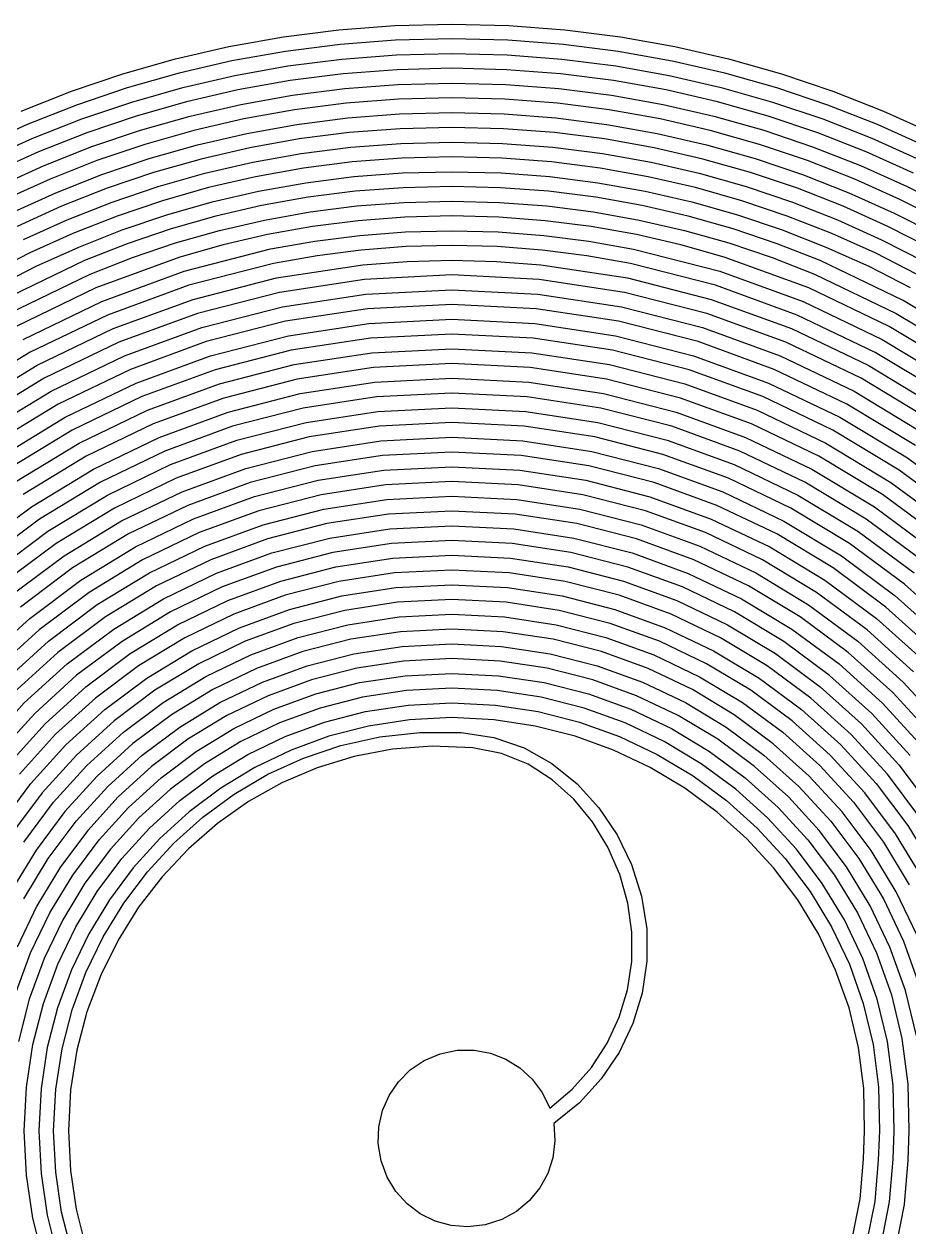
# Model space of a CAD drawing. Extents: x -264 to 377, y -298 to 357.
# Drawn here: x 75.6 to 134.8, y 134.4 to 214.7 of the extents above; entities that cross this region are included whole.
import ezdxf

# ---------------------------------------------------------------- set-up
doc = ezdxf.new("R2010")
doc.units = 0

msp = doc.modelspace()

# ---------------------------------------------------------------- linework, layer by layer
for p, q in [((96.666271, 214.349919), (100.419602, 214.635326)), ((100.419602, 214.635326), (104.222861, 214.731493)), ((104.222861, 214.731493), (108.027685, 214.635315)), ((108.027685, 214.635315), (111.78551, 214.349878)), ((89.327966, 213.229963), (92.967511, 213.879917)), ((92.967511, 213.879917), (96.666271, 214.349919)), ((104.222861, 213.746065), (100.470312, 213.651179)), ((107.976954, 213.651169), (104.222861, 213.746065)), ((111.78551, 214.349878), (115.491391, 213.879828)), ((115.491391, 213.879828), (119.140379, 213.22981)), ((85.75228, 212.4047), (89.327966, 213.229963)), ((93.117582, 212.905842), (89.526564, 212.264554)), ((96.767025, 213.369578), (93.117582, 212.905842)), ((100.470312, 213.651179), (96.767025, 213.369578)), ((111.684675, 213.369537), (107.976954, 213.651169)), ((115.341143, 212.905754), (111.684675, 213.369537)), ((118.941478, 212.264403), (115.341143, 212.905754)), ((119.140379, 213.22981), (122.727528, 212.40447)), ((82.245097, 211.408774), (85.75228, 212.4047)), ((89.526564, 212.264554), (85.998554, 211.450295)), ((93.267653, 211.931765), (96.86778, 212.389234)), ((96.86778, 212.389234), (100.521022, 212.66703)), ((100.521022, 212.66703), (104.222861, 212.760633)), ((104.222861, 212.760633), (107.926265, 212.667019)), ((107.926265, 212.667019), (111.584003, 212.389192)), ((111.584003, 212.389192), (115.191252, 211.931674)), ((122.480799, 211.450068), (118.941478, 212.264403)), ((122.727528, 212.40447), (126.247892, 211.408454)), ((78.81106, 210.246826), (82.245097, 211.408774)), ((85.998554, 211.450295), (82.538133, 210.467648)), ((86.244829, 210.495888), (89.725163, 211.299143)), ((89.725163, 211.299143), (93.267653, 211.931765)), ((96.968534, 211.40889), (93.417725, 210.957688)), ((100.571732, 211.682881), (96.968534, 211.40889)), ((104.222861, 211.775202), (100.571732, 211.682881)), ((107.875533, 211.68287), (104.222861, 211.775202)), ((111.483166, 211.408849), (107.875533, 211.68287)), ((115.041001, 210.957598), (111.483166, 211.408849)), ((115.191252, 211.931674), (118.743189, 211.298986)), ((118.743189, 211.298986), (122.234991, 210.495651)), ((125.954225, 210.467332), (122.480799, 211.450068)), ((126.247892, 211.408454), (129.696524, 210.246408)), ((82.538133, 210.467648), (79.149883, 209.321193)), ((82.83117, 209.526519), (86.244829, 210.495888)), ((93.417725, 210.957688), (89.923762, 210.333732)), ((97.069289, 210.428549), (100.622442, 210.698734)), ((100.622442, 210.698734), (104.222861, 210.789773)), ((104.222861, 210.789773), (107.824845, 210.698723)), ((107.824845, 210.698723), (111.382497, 210.428506)), ((118.544281, 210.333577), (115.041001, 210.957598)), ((122.234991, 210.495651), (125.661835, 209.526191)), ((129.356874, 209.32078), (125.954225, 210.467332)), ((75.454813, 208.923502), (78.81106, 210.246826)), ((89.923762, 210.333732), (86.491104, 209.54148)), ((90.12236, 209.368324), (93.567796, 209.983614)), ((93.567796, 209.983614), (97.069289, 210.428549)), ((100.673302, 209.710322), (97.170331, 209.443965)), ((104.222861, 209.800071), (100.673302, 209.710322)), ((107.773966, 209.710311), (104.222861, 209.800071)), ((111.281381, 209.443922), (107.773966, 209.710311)), ((111.382497, 210.428506), (114.891115, 209.983519)), ((114.891115, 209.983519), (118.346001, 209.368162)), ((121.98825, 209.541247), (118.544281, 210.333577)), ((129.696524, 210.246408), (133.068476, 208.922978)), ((79.149883, 209.321193), (75.838386, 208.015513)), ((79.488707, 208.395557), (82.83117, 209.526519)), ((86.491104, 209.54148), (83.124208, 208.585391)), ((86.737378, 208.587076), (90.12236, 209.368324)), ((93.718281, 209.005332), (90.321486, 208.398758)), ((97.170331, 209.443965), (93.718281, 209.005332)), ((114.740472, 209.005239), (111.281381, 209.443922)), ((118.146604, 208.398598), (114.740472, 209.005239)), ((118.346001, 209.368162), (121.742456, 208.586832)), ((125.368151, 208.585067), (121.98825, 209.541247)), ((125.661835, 209.526191), (129.018897, 208.395127)), ((132.683868, 208.014996), (129.356874, 209.32078)), ((133.068476, 208.922978), (136.358803, 207.442808)), ((76.22196, 207.107521), (79.488707, 208.395557)), ((83.124208, 208.585391), (79.827532, 207.469921)), ((83.417244, 207.644265), (86.737378, 208.587076)), ((90.321486, 208.398758), (86.984281, 207.628575)), ((93.868349, 208.031286), (97.271083, 208.463652)), ((97.271083, 208.463652), (100.724011, 208.726205)), ((100.724011, 208.726205), (104.222861, 208.814671)), ((104.222861, 208.814671), (107.72328, 208.726193)), ((107.72328, 208.726193), (111.180717, 208.463608)), ((111.180717, 208.463608), (114.590595, 208.031189)), ((121.495143, 207.628334), (118.146604, 208.398598)), ((121.742456, 208.586832), (125.07578, 207.643927)), ((128.679226, 207.469498), (125.368151, 208.585067)), ((129.018897, 208.395127), (132.301356, 207.106983)), ((75.838386, 208.015513), (72.608223, 206.555189)), ((79.827532, 207.469921), (76.605535, 206.19953)), ((80.166355, 206.544288), (83.417244, 207.644265)), ((86.984281, 207.628575), (83.711001, 206.699117)), ((87.230551, 206.674198), (90.520081, 207.433377)), ((90.520081, 207.433377), (93.868349, 208.031286)), ((97.371836, 207.483343), (94.018417, 207.057243)), ((100.77472, 207.74209), (97.371836, 207.483343)), ((104.222861, 207.829274), (100.77472, 207.74209)), ((107.672548, 207.742078), (104.222861, 207.829274)), ((111.079876, 207.483299), (107.672548, 207.742078)), ((114.440335, 207.057147), (111.079876, 207.483299)), ((114.590595, 208.031189), (117.948337, 207.433211)), ((117.948337, 207.433211), (121.249367, 206.673947)), ((124.781455, 206.698784), (121.495143, 207.628334)), ((125.07578, 207.643927), (128.341274, 206.543846)), ((131.91672, 206.198999), (128.679226, 207.469498)), ((135.930323, 206.554562), (132.683868, 208.014996)), ((73.035448, 205.666932), (76.22196, 207.107521)), ((76.989108, 205.291541), (80.166355, 206.544288)), ((83.711001, 206.699117), (80.505979, 205.614719)), ((84.004032, 205.758019), (87.230551, 206.674198)), ((90.718676, 206.468), (87.476821, 205.719823)), ((94.018417, 207.057243), (90.718676, 206.468)), ((94.168484, 206.083197), (97.472587, 206.503031)), ((97.472587, 206.503031), (100.825429, 206.757972)), ((100.825429, 206.757972), (104.222861, 206.843875)), ((104.222861, 206.843875), (107.621863, 206.75796)), ((107.621863, 206.75796), (110.979214, 206.502985)), ((110.979214, 206.502985), (114.290463, 206.083097)), ((117.749414, 206.467836), (114.440335, 207.057147)), ((121.002602, 205.719576), (117.749414, 206.467836)), ((121.249367, 206.673947), (124.489109, 205.757671)), ((128.000907, 205.614282), (124.781455, 206.698784)), ((128.341274, 206.543846), (131.534238, 205.290987)), ((132.301356, 207.106983), (135.504387, 205.666278)), ((76.605535, 206.19953), (73.462674, 204.778674)), ((80.844797, 204.689112), (84.004032, 205.758019)), ((87.476821, 205.719823), (84.297064, 204.816923)), ((90.917267, 205.50262), (94.168484, 206.083197)), ((100.876139, 205.773855), (97.573341, 205.522718)), ((104.222861, 205.858475), (100.876139, 205.773855)), ((107.57113, 205.773843), (104.222861, 205.858475)), ((110.878371, 205.522673), (107.57113, 205.773843)), ((114.290463, 206.083097), (117.551157, 205.502448)), ((124.195391, 204.81658), (121.002602, 205.719576)), ((124.489109, 205.757671), (127.662985, 204.688657)), ((135.075874, 204.77803), (131.91672, 206.198999)), ((73.889898, 203.89042), (76.989108, 205.291541)), ((80.505979, 205.614719), (77.373551, 204.379712)), ((87.723085, 204.765446), (90.917267, 205.50262)), ((94.318554, 205.109151), (91.115865, 204.53724)), ((97.573341, 205.522718), (94.318554, 205.109151)), ((100.926847, 204.78974), (104.222861, 204.873078)), ((104.222861, 204.873078), (107.520445, 204.789728)), ((114.140198, 205.109053), (110.878371, 205.522673)), ((117.352223, 204.537071), (114.140198, 205.109053)), ((117.551157, 205.502448), (120.756842, 204.765187)), ((131.148864, 204.379165), (128.000907, 205.614282)), ((131.534238, 205.290987), (134.649974, 203.889747)), ((77.373551, 204.379712), (74.31805, 202.998431)), ((77.757118, 203.471749), (80.844797, 204.689112)), ((84.297064, 204.816923), (81.183616, 203.763508)), ((84.590088, 203.875824), (87.723085, 204.765446)), ((91.115865, 204.53724), (87.969361, 203.811069)), ((91.314457, 203.571862), (94.468621, 204.135108)), ((94.468621, 204.135108), (97.674092, 204.542409)), ((97.674092, 204.542409), (100.926847, 204.78974)), ((107.520445, 204.789728), (110.777712, 204.542361)), ((110.777712, 204.542361), (113.990333, 204.135005)), ((113.990333, 204.135005), (117.153977, 203.571685)), ((120.510062, 203.810814), (117.352223, 204.537071)), ((120.756842, 204.765187), (123.903065, 203.875465)), ((127.323269, 203.763059), (124.195391, 204.81658)), ((127.662985, 204.688657), (130.766421, 203.471178)), ((134.220693, 202.997768), (131.148864, 204.379165)), ((74.745268, 202.110202), (77.757118, 203.471749)), ((81.183616, 203.763508), (78.140686, 202.563788)), ((81.522423, 202.837901), (84.590088, 203.875824)), ((87.969361, 203.811069), (84.883127, 202.934726)), ((88.215626, 202.856695), (91.314457, 203.571862)), ((97.774846, 203.562096), (94.618691, 203.161062)), ((100.977557, 203.805622), (97.774846, 203.562096)), ((104.222861, 203.887678), (100.977557, 203.805622)), ((107.469712, 203.80561), (104.222861, 203.887678)), ((110.676866, 203.56205), (107.469712, 203.80561)), ((113.840061, 203.160961), (110.676866, 203.56205)), ((117.153977, 203.571685), (120.264317, 202.856428)), ((123.609326, 202.934372), (120.510062, 203.810814)), ((123.903065, 203.875465), (126.985375, 202.837432)), ((130.381727, 202.563226), (127.323269, 203.763059)), ((130.766421, 203.471178), (133.794838, 202.109509)), ((134.649974, 203.889747), (137.683783, 202.344526)), ((78.140686, 202.563788), (75.172487, 201.221974)), ((78.524241, 201.655826), (81.522423, 202.837901)), ((84.883127, 202.934726), (81.861252, 201.912295)), ((85.176153, 201.993629), (88.215626, 202.856695)), ((91.513054, 202.606482), (88.4619, 201.902318)), ((94.618691, 203.161062), (91.513054, 202.606482)), ((94.768758, 202.187019), (97.875598, 202.581787)), ((97.875598, 202.581787), (101.028265, 202.821507)), ((101.028265, 202.821507), (104.222861, 202.902281)), ((104.222861, 202.902281), (107.419028, 202.821495)), ((107.419028, 202.821495), (110.57621, 202.581738)), ((110.57621, 202.581738), (113.690202, 202.186913)), ((116.955033, 202.606308), (113.840061, 203.160961)), ((120.01752, 201.902055), (116.955033, 202.606308)), ((120.264317, 202.856428), (123.317023, 201.993259)), ((126.645631, 201.911833), (123.609326, 202.934372)), ((126.985375, 202.837432), (129.999318, 201.655237)), ((133.366254, 201.221292), (130.381727, 202.563226)), ((137.211758, 201.474426), (134.220693, 202.997768)), ((75.599689, 200.333745), (78.524241, 201.655826)), ((81.861252, 201.912295), (78.907821, 200.747863)), ((82.200062, 200.986691), (85.176153, 201.993629)), ((88.4619, 201.902318), (85.46919, 201.052531)), ((88.708167, 200.947943), (91.711647, 201.641104)), ((91.711647, 201.641104), (94.768758, 202.187019)), ((101.078975, 201.837393), (97.976351, 201.601477)), ((104.222861, 201.916884), (101.078975, 201.837393)), ((107.368294, 201.83738), (104.222861, 201.916884)), ((110.475362, 201.601429), (107.368294, 201.83738)), ((113.690202, 202.186913), (116.756798, 201.640922)), ((116.756798, 201.640922), (119.771792, 200.947668)), ((123.023261, 201.052167), (120.01752, 201.902055)), ((123.317023, 201.993259), (126.307765, 200.986206)), ((129.614589, 200.747283), (126.645631, 201.911833)), ((129.999318, 201.655237), (132.940441, 200.333031)), ((133.794838, 202.109509), (136.743661, 200.607923)), ((79.291379, 199.839902), (82.200062, 200.986691)), ((85.46919, 201.052531), (82.538888, 200.061084)), ((85.762217, 200.111435), (88.708167, 200.947943)), ((94.918827, 201.212976), (91.910244, 200.675727)), ((97.976351, 201.601477), (94.918827, 201.212976)), ((98.077102, 200.621168), (101.129683, 200.853278)), ((101.129683, 200.853278), (104.222861, 200.931487)), ((104.222861, 200.931487), (107.317611, 200.853265)), ((107.317611, 200.853265), (110.374709, 200.621117)), ((113.539925, 201.212871), (110.475362, 201.601429)), ((116.557844, 200.675547), (113.539925, 201.212871)), ((119.771792, 200.947668), (122.73098, 200.111053)), ((125.967991, 200.060607), (123.023261, 201.052167)), ((126.307765, 200.986206), (129.232216, 199.839295)), ((136.27234, 199.741469), (133.366254, 201.221292)), ((78.907821, 200.747863), (76.026922, 199.445515)), ((82.538888, 200.061084), (79.674956, 198.931939)), ((82.8777, 199.13548), (85.762217, 200.111435)), ((91.910244, 200.675727), (88.95444, 199.993569)), ((92.108836, 199.710349), (95.068894, 200.238933)), ((95.068894, 200.238933), (98.077102, 200.621168)), ((110.374709, 200.621117), (113.390073, 200.238822)), ((113.390073, 200.238822), (116.359621, 199.71016)), ((119.524982, 199.993297), (116.557844, 200.675547)), ((122.73098, 200.111053), (125.630156, 199.13498)), ((128.84745, 198.931342), (125.967991, 200.060607)), ((132.511815, 199.444812), (129.614589, 200.747283)), ((132.940441, 200.333031), (135.804292, 198.874963)), ((76.026922, 199.445515), (73.222642, 198.009338)), ((76.454128, 198.557288), (79.291379, 199.839902)), ((88.95444, 199.993569), (86.055254, 199.170339)), ((86.348281, 198.229243), (92.108836, 199.710349)), ((95.218963, 199.264889), (92.307433, 198.744972)), ((98.177855, 199.640858), (95.218963, 199.264889)), ((101.180392, 199.869163), (98.177855, 199.640858)), ((104.222861, 199.94609), (101.180392, 199.869163)), ((107.266876, 199.86915), (104.222861, 199.94609)), ((110.273857, 199.640808), (107.266876, 199.86915)), ((113.239787, 199.264781), (110.273857, 199.640808)), ((116.160653, 198.744786), (113.239787, 199.264781)), ((116.359621, 199.71016), (122.144943, 198.228848)), ((122.437199, 199.169963), (119.524982, 199.993297)), ((129.232216, 199.839295), (132.086046, 198.556551)), ((135.332922, 198.008508), (132.511815, 199.444812)), ((73.692335, 197.142872), (76.454128, 198.557288)), ((79.674956, 198.931939), (74.162056, 196.276403)), ((80.058517, 198.023979), (82.8777, 199.13548)), ((86.055254, 199.170339), (80.442092, 197.116018)), ((92.307433, 198.744972), (86.641316, 197.288147)), ((92.506027, 197.779594), (98.278607, 198.660548)), ((98.278607, 198.660548), (101.231101, 198.885048)), ((101.231101, 198.885048), (104.222861, 198.960693)), ((104.222861, 198.960693), (107.216194, 198.885034)), ((107.216194, 198.885034), (110.173207, 198.660496)), ((110.173207, 198.660496), (115.962444, 197.779399)), ((121.851133, 197.287758), (116.160653, 198.744786)), ((128.080317, 197.115401), (122.437199, 199.169963)), ((125.630156, 199.13498), (128.465115, 198.023352)), ((134.393501, 196.275547), (128.84745, 198.931342)), ((132.086046, 198.556551), (134.864925, 197.142002)), ((74.631753, 195.409937), (80.058517, 198.023979)), ((80.825653, 196.208058), (86.348281, 198.229243)), ((86.934346, 196.347051), (92.506027, 197.779594)), ((98.379359, 197.680239), (92.704621, 196.814217)), ((104.222861, 197.975296), (98.379359, 197.680239)), ((110.072352, 197.680187), (104.222861, 197.975296)), ((115.763463, 196.814024), (110.072352, 197.680187)), ((115.962444, 197.779399), (121.558906, 196.346642)), ((122.144943, 198.228848), (127.698021, 196.207409)), ((128.465115, 198.023352), (133.925558, 195.409039)), ((80.442092, 197.116018), (75.101471, 194.543471)), ((86.641316, 197.288147), (81.209226, 195.300097)), ((92.704621, 196.814217), (87.227378, 195.405955)), ((98.480112, 196.699929), (104.222861, 196.989899)), ((104.222861, 196.989899), (109.971706, 196.699875)), ((121.265067, 195.405553), (115.763463, 196.814024)), ((127.313177, 195.29946), (121.851133, 197.287758)), ((133.454089, 194.542587), (128.080317, 197.115401)), ((75.57117, 193.677005), (80.825653, 196.208058)), ((81.592791, 194.392137), (86.934346, 196.347051)), ((92.903216, 195.848839), (98.480112, 196.699929)), ((104.222861, 196.004504), (98.580864, 195.719622)), ((109.870847, 195.719569), (104.222861, 196.004504)), ((109.971706, 196.699875), (115.565268, 195.848636)), ((121.558906, 196.346642), (126.930928, 194.391465)), ((127.698021, 196.207409), (132.986203, 193.676076)), ((139.627314, 193.116498), (134.393501, 196.275547)), ((81.209226, 195.300097), (76.040886, 192.810539)), ((87.227378, 195.405955), (81.97636, 193.484176)), ((87.520409, 194.464859), (92.903216, 195.848839)), ((98.580864, 195.719622), (93.101811, 194.883464)), ((115.366274, 194.883265), (109.870847, 195.719569)), ((115.565268, 195.848636), (120.972871, 194.464435)), ((126.546036, 193.483517), (121.265067, 195.405553)), ((132.514667, 192.809625), (127.313177, 195.29946)), ((133.925558, 195.409039), (139.078668, 192.299335)), ((76.510589, 191.944072), (81.592791, 194.392137)), ((82.359927, 192.576216), (87.520409, 194.464859)), ((93.101811, 194.883464), (87.813441, 193.523765)), ((93.300406, 193.918087), (98.681617, 194.739312)), ((98.681617, 194.739312), (104.222861, 195.019107)), ((104.222861, 195.019107), (109.770206, 194.739256)), ((109.770206, 194.739256), (115.168094, 193.917876)), ((120.679004, 193.523348), (115.366274, 194.883265)), ((120.972871, 194.464435), (126.163839, 192.57552)), ((126.930928, 194.391465), (132.046848, 191.943111)), ((138.525405, 191.482245), (133.454089, 194.542587)), ((88.106473, 192.582669), (93.300406, 193.918087)), ((98.782368, 193.759005), (93.498999, 192.952712)), ((104.222861, 194.033713), (98.782368, 193.759005)), ((109.669343, 193.75895), (104.222861, 194.033713)), ((114.969085, 192.952505), (109.669343, 193.75895)), ((115.168094, 193.917876), (120.386839, 192.582229)), ((132.986203, 193.676076), (137.976835, 190.665078)), ((76.040886, 192.810539), (71.166016, 189.849185)), ((81.97636, 193.484176), (76.980299, 191.077607)), ((87.813441, 193.523765), (82.743495, 191.668258)), ((93.498999, 192.952712), (88.399502, 191.641575)), ((98.883121, 192.778696), (104.222861, 193.048316)), ((104.222861, 193.048316), (109.568705, 192.778637)), ((120.092942, 191.641143), (114.969085, 192.952505)), ((125.778902, 191.667574), (120.679004, 193.523348)), ((131.575244, 191.076662), (126.546036, 193.483517)), ((137.423485, 189.84799), (132.514667, 192.809625)), ((77.450006, 190.21114), (82.359927, 192.576216)), ((83.127064, 190.760297), (88.106473, 192.582669)), ((88.692537, 190.700479), (93.697595, 191.987334)), ((93.697595, 191.987334), (98.883121, 192.778696)), ((104.222861, 192.062921), (98.983873, 191.798389)), ((109.467838, 191.798331), (104.222861, 192.062921)), ((109.568705, 192.778637), (114.770919, 191.987116)), ((114.770919, 191.987116), (119.800806, 190.700022)), ((120.386839, 192.582229), (125.396755, 190.759576)), ((126.163839, 192.57552), (131.1075, 190.210144)), ((71.716966, 189.032077), (76.510589, 191.944072)), ((82.743495, 191.668258), (77.919714, 189.344676)), ((88.399502, 191.641575), (83.510628, 189.852339)), ((98.983873, 191.798389), (93.896188, 191.021959)), ((114.571895, 191.021745), (109.467838, 191.798331)), ((125.011767, 189.85163), (120.092942, 191.641143)), ((130.63583, 189.343697), (125.778902, 191.667574)), ((132.046848, 191.943111), (136.875002, 189.030819)), ((76.980299, 191.077607), (72.267925, 188.214969)), ((78.389424, 188.478211), (83.127064, 190.760297)), ((83.894201, 188.944379), (88.692537, 190.700479)), ((93.896188, 191.021959), (88.985564, 189.759386)), ((94.094785, 190.056584), (99.084626, 190.818082)), ((99.084626, 190.818082), (104.222861, 191.077527)), ((104.222861, 191.077527), (109.367205, 190.818021)), ((109.367205, 190.818021), (114.373748, 190.056357)), ((119.506876, 189.758937), (114.571895, 191.021745)), ((119.800806, 190.700022), (124.62967, 188.943628)), ((125.396755, 190.759576), (130.168158, 188.477177)), ((136.321562, 188.213732), (131.575244, 191.076662)), ((72.818881, 187.397861), (77.450006, 190.21114)), ((83.510628, 189.852339), (78.859126, 187.611746)), ((88.985564, 189.759386), (84.277762, 188.036421)), ((89.278601, 188.818292), (94.094785, 190.056584)), ((99.185377, 189.837775), (94.293376, 189.09121)), ((104.222861, 190.092133), (99.185377, 189.837775)), ((109.266333, 189.837715), (104.222861, 190.092133)), ((114.174706, 189.090986), (109.266333, 189.837715)), ((114.373748, 190.056357), (119.214779, 188.817816)), ((124.244628, 188.035685), (119.506876, 189.758937)), ((129.696415, 187.610731), (125.011767, 189.85163)), ((131.1075, 190.210144), (135.773177, 187.396556)), ((77.919714, 189.344676), (73.369837, 186.580754)), ((79.328841, 186.74528), (83.894201, 188.944379)), ((84.661337, 187.128462), (89.278601, 188.818292)), ((94.293376, 189.09121), (89.571626, 187.877199)), ((94.491962, 188.125837), (99.286127, 188.85747)), ((99.286127, 188.85747), (104.222861, 189.106741)), ((104.222861, 189.106741), (109.165706, 188.857407)), ((109.165706, 188.857407), (113.976577, 188.1256)), ((118.920814, 187.876732), (114.174706, 189.090986)), ((119.214779, 188.817816), (123.862593, 187.127682)), ((124.62967, 188.943628), (129.228814, 186.744206)), ((135.219651, 186.579473), (130.63583, 189.343697)), ((73.920797, 185.763647), (78.389424, 188.478211)), ((84.277762, 188.036421), (79.798539, 185.878816)), ((89.864641, 186.936108), (94.491962, 188.125837)), ((104.222861, 188.121346), (99.386881, 187.877163)), ((109.064829, 187.877101), (104.222861, 188.121346)), ((113.976577, 188.1256), (118.628755, 186.935612)), ((128.756994, 185.877762), (124.244628, 188.035685)), ((130.168158, 188.477177), (134.67136, 185.762293)), ((78.859126, 187.611746), (74.471746, 184.94654)), ((89.571626, 187.877199), (85.044896, 186.220504)), ((99.386881, 187.877163), (94.690564, 187.160462)), ((113.777518, 187.16023), (109.064829, 187.877101)), ((123.477493, 186.219739), (118.920814, 187.876732)), ((134.11774, 184.945211), (129.696415, 187.610731)), ((75.022712, 184.129432), (79.328841, 186.74528)), ((80.268258, 185.012352), (84.661337, 187.128462)), ((85.428436, 185.312549), (89.864641, 186.936108)), ((94.690564, 187.160462), (90.157687, 185.995014)), ((94.889151, 186.19509), (99.487631, 186.896859)), ((99.487631, 186.896859), (104.222861, 187.135955)), ((104.222861, 187.135955), (108.964207, 186.896793)), ((108.964207, 186.896793), (113.579408, 186.194842)), ((118.334753, 185.994528), (113.777518, 187.16023)), ((118.628755, 186.935612), (123.095522, 185.311735)), ((123.862593, 187.127682), (128.289482, 185.011234)), ((129.228814, 186.744206), (133.569541, 184.128025)), ((79.798539, 185.878816), (75.573656, 183.312326)), ((85.044896, 186.220504), (80.737953, 184.145889)), ((90.157687, 185.995014), (85.812028, 184.40459)), ((90.450703, 185.053923), (94.889151, 186.19509)), ((99.588385, 185.916552), (95.087752, 185.229715)), ((104.222861, 186.15056), (99.588385, 185.916552)), ((108.863325, 185.916487), (104.222861, 186.15056)), ((113.380328, 185.229472), (108.863325, 185.916487)), ((113.579408, 186.194842), (118.042733, 185.053405)), ((122.710361, 184.403793), (118.334753, 185.994528)), ((127.81758, 184.144792), (123.477493, 186.219739)), ((133.015819, 183.310946), (128.756994, 185.877762)), ((134.67136, 185.762293), (138.876677, 182.642187)), ((76.124627, 182.495219), (80.268258, 185.012352)), ((81.207621, 183.279427), (85.428436, 185.312549)), ((86.195571, 183.496635), (90.450703, 185.053923)), ((95.087752, 185.229715), (90.743748, 184.112829)), ((95.28634, 184.264342), (99.689135, 184.936248)), ((99.689135, 184.936248), (104.222861, 185.165169)), ((104.222861, 185.165169), (108.762709, 184.936178)), ((108.762709, 184.936178), (113.182242, 184.264083)), ((117.748687, 184.112322), (113.380328, 185.229472)), ((118.042733, 185.053405), (122.328452, 183.495785)), ((123.095522, 185.311735), (127.350158, 183.278261)), ((128.289482, 185.011234), (132.467737, 182.493756)), ((138.246595, 181.881836), (134.11774, 184.945211)), ((80.737953, 184.145889), (76.675567, 181.678114)), ((85.812028, 184.40459), (81.677365, 182.412963)), ((90.743748, 184.112829), (86.579161, 182.588677)), ((91.036766, 183.171738), (95.28634, 184.264342)), ((99.789661, 183.959307), (95.484522, 183.302266)), ((104.222861, 184.183163), (99.789661, 183.959307)), ((108.662039, 183.959239), (104.222861, 184.183163)), ((112.983521, 183.302012), (108.662039, 183.959239)), ((113.182242, 184.264083), (117.456719, 183.171196)), ((121.94322, 182.587845), (117.748687, 184.112322)), ((126.878168, 182.411821), (122.710361, 184.403793)), ((131.913908, 181.676678), (127.81758, 184.144792)), ((133.569541, 184.128025), (137.623156, 181.121359)), ((77.226471, 180.861009), (81.207621, 183.279427)), ((82.147037, 181.546501), (86.195571, 183.496635)), ((86.962707, 181.680721), (91.036766, 183.171738)), ((95.484522, 183.302266), (91.329238, 182.233835)), ((99.890416, 182.978965), (104.222861, 183.197735)), ((104.222861, 183.197735), (108.561427, 182.978893)), ((117.16312, 182.233305), (112.983521, 183.302012)), ((117.456719, 183.171196), (121.561396, 181.679831)), ((122.328452, 183.495785), (126.410835, 181.545284)), ((127.350158, 183.278261), (131.365944, 180.859483)), ((136.992949, 180.361011), (133.015819, 183.310946)), ((72.255707, 179.602321), (76.124627, 182.495219)), ((81.677365, 182.412963), (77.777475, 180.043903)), ((86.579161, 182.588677), (82.616777, 180.680038)), ((95.683121, 182.336857), (99.890416, 182.978965)), ((108.561427, 182.978893), (112.785453, 182.336585)), ((125.938744, 180.678846), (121.94322, 182.587845)), ((130.812, 180.042408), (126.878168, 182.411821)), ((132.467737, 182.493756), (136.369652, 179.600528)), ((76.675567, 181.678114), (72.882505, 178.841941)), ((78.328385, 179.226799), (82.147037, 181.546501)), ((83.086454, 179.813576), (86.962707, 181.680721)), ((91.329238, 182.233835), (87.345605, 180.775809)), ((91.622276, 181.292709), (95.683121, 182.336857)), ((99.99117, 181.998624), (95.88172, 181.371449)), ((104.222861, 182.212306), (99.99117, 181.998624)), ((108.46053, 181.998553), (104.222861, 182.212306)), ((112.586324, 181.371183), (108.46053, 181.998553)), ((112.785453, 182.336585), (116.871192, 181.29214)), ((121.17665, 180.774939), (117.16312, 182.233305)), ((121.561396, 181.679831), (125.471534, 179.812302)), ((126.410835, 181.545284), (130.264153, 179.225205)), ((135.739315, 178.840183), (131.913908, 181.676678)), ((73.509259, 178.081563), (77.226471, 180.861009)), ((87.345605, 180.775809), (83.555415, 178.949982)), ((87.729179, 179.86782), (91.622276, 181.292709)), ((95.88172, 181.371449), (91.915313, 180.351583)), ((96.080318, 180.406038), (100.091925, 181.01828)), ((100.091925, 181.01828), (104.222861, 181.226874)), ((104.222861, 181.226874), (108.359925, 181.018204)), ((108.359925, 181.018204), (112.388283, 180.405752)), ((116.577046, 180.351027), (112.586324, 181.371183)), ((116.871192, 181.29214), (120.794896, 179.866886)), ((124.999925, 178.948736), (121.17665, 180.774939)), ((131.365944, 180.859483), (135.116162, 178.079693)), ((77.777475, 180.043903), (74.136136, 177.321182)), ((82.616777, 180.680038), (78.879384, 178.409693)), ((91.915313, 180.351583), (88.112753, 178.95983)), ((92.208349, 179.410454), (96.080318, 180.406038)), ((100.192679, 180.037939), (96.278917, 179.440629)), ((104.222861, 180.241446), (100.192679, 180.037939)), ((108.259021, 180.037865), (104.222861, 180.241446)), ((112.189127, 179.44035), (108.259021, 180.037865)), ((112.388283, 180.405752), (116.285174, 179.409857)), ((120.409501, 178.958919), (116.577046, 180.351027)), ((129.710076, 178.408133), (125.938744, 180.678846)), ((134.485684, 177.319351), (130.812, 180.042408)), ((74.762897, 176.560804), (78.328385, 179.226799)), ((79.430299, 177.592589), (83.086454, 179.813576)), ((84.025131, 178.083489), (87.729179, 179.86782)), ((88.496327, 178.051839), (92.208349, 179.410454)), ((96.278917, 179.440629), (92.501387, 178.469328)), ((100.293434, 179.057596), (104.222861, 179.256014)), ((104.222861, 179.256014), (108.158424, 179.057515)), ((115.990972, 178.468745), (112.189127, 179.44035)), ((116.285174, 179.409857), (120.02784, 178.050859)), ((120.794896, 179.866886), (124.532817, 178.082152)), ((125.471534, 179.812302), (129.162389, 177.590921)), ((130.264153, 179.225205), (133.862674, 176.558852)), ((78.879384, 178.409693), (75.389768, 175.800424)), ((83.555415, 178.949982), (79.980465, 176.778149)), ((88.112753, 178.95983), (84.494846, 177.216995)), ((92.501387, 178.469328), (88.879902, 177.14385)), ((92.794423, 177.5282), (96.477515, 178.475218)), ((96.477515, 178.475218), (100.293434, 179.057596)), ((108.158424, 179.057515), (111.991115, 178.474917)), ((111.991115, 178.474917), (115.699162, 177.52757)), ((119.642353, 177.142893), (115.990972, 178.468745)), ((124.060493, 177.21569), (120.409501, 178.958919)), ((128.608757, 176.776518), (124.999925, 178.948736)), ((133.232034, 175.798513), (129.710076, 178.408133)), ((76.016536, 175.040046), (79.430299, 177.592589)), ((80.53143, 175.961015), (84.025131, 178.083489)), ((84.96456, 176.350501), (88.496327, 178.051839)), ((89.263475, 176.235859), (92.794423, 177.5282)), ((100.394188, 178.077254), (96.676114, 177.50981)), ((104.222861, 178.270585), (100.394188, 178.077254)), ((108.057512, 178.077176), (104.222861, 178.270585)), ((111.791929, 177.509516), (108.057512, 178.077176)), ((115.699162, 177.52757), (119.260793, 176.234825)), ((120.02784, 178.050859), (123.593519, 176.349096)), ((124.532817, 178.082152), (128.061207, 175.959266)), ((129.162389, 177.590921), (132.60922, 175.038002)), ((79.980465, 176.778149), (76.642549, 174.282104)), ((84.494846, 177.216995), (81.082393, 175.143882)), ((88.879902, 177.14385), (85.434275, 175.484007)), ((96.676114, 177.50981), (93.08746, 176.587074)), ((96.874712, 176.544399), (100.494943, 177.096911)), ((100.494943, 177.096911), (104.222861, 177.285154)), ((104.222861, 177.285154), (107.956923, 177.096825)), ((107.956923, 177.096825), (111.593951, 176.54408)), ((115.404898, 176.58646), (111.791929, 177.509516)), ((123.121064, 175.482637), (119.642353, 177.142893)), ((127.506828, 175.142173), (124.060493, 177.21569)), ((131.978962, 174.280106), (128.608757, 176.776518)), ((137.873046, 174.266445), (134.485684, 177.319351)), ((77.269375, 173.521698), (80.53143, 175.961015)), ((81.633356, 174.326747), (84.96456, 176.350501)), ((85.903989, 174.617512), (89.263475, 176.235859)), ((93.08746, 176.587074), (89.647049, 175.327869)), ((93.380496, 175.645946), (96.874712, 176.544399)), ((100.595697, 176.116569), (97.073311, 175.57899)), ((104.222861, 176.299725), (100.595697, 176.116569)), ((107.856003, 176.116486), (104.222861, 176.299725)), ((111.394732, 175.57868), (107.856003, 176.116486)), ((111.593951, 176.54408), (115.113157, 175.64528)), ((118.875204, 175.326862), (115.404898, 176.58646)), ((119.260793, 176.234825), (122.654234, 174.616032)), ((123.593519, 176.349096), (126.959451, 174.324908)), ((128.061207, 175.959266), (131.356318, 173.519555)), ((133.862674, 176.558852), (137.18067, 173.569526)), ((81.082393, 175.143882), (77.8962, 172.761293)), ((85.434275, 175.484007), (82.184321, 173.509613)), ((89.647049, 175.327869), (86.373704, 173.751019)), ((90.030622, 174.419878), (93.380496, 175.645946)), ((97.073311, 175.57899), (93.673534, 174.70482)), ((97.27191, 174.613579), (100.696452, 175.136226)), ((100.696452, 175.136226), (104.222861, 175.314294)), ((104.222861, 175.314294), (107.755424, 175.136135)), ((107.755424, 175.136135), (111.19679, 174.613241)), ((114.818824, 174.704172), (111.394732, 175.57868)), ((115.113157, 175.64528), (118.493757, 174.418786)), ((122.181634, 173.749576), (118.875204, 175.326862)), ((126.404901, 173.507819), (123.121064, 175.482637)), ((130.725308, 172.7592), (127.506828, 175.142173)), ((136.479434, 172.872793), (133.232034, 175.798513)), ((72.867456, 172.178231), (76.016536, 175.040046)), ((78.523025, 172.000887), (81.633356, 174.326747)), ((82.735283, 172.692478), (85.903989, 174.617512)), ((86.843418, 172.884524), (90.030622, 174.419878)), ((93.673534, 174.70482), (90.414197, 173.511889)), ((93.966571, 173.763691), (97.27191, 174.613579)), ((104.222861, 174.328865), (100.797206, 174.155885)), ((107.654494, 174.155797), (104.222861, 174.328865)), ((111.19679, 174.613241), (114.52716, 173.762985)), ((118.108056, 173.510826), (114.818824, 174.704172)), ((118.493757, 174.418786), (121.714965, 172.882959)), ((122.654234, 174.616032), (125.857713, 172.69054)), ((126.959451, 174.324908), (130.102877, 171.998634)), ((132.60922, 175.038002), (135.787286, 172.175859)), ((76.642549, 174.282104), (73.563461, 171.483641)), ((74.260266, 170.786837), (77.269375, 173.521698)), ((82.184321, 173.509613), (79.149851, 171.240481)), ((86.373704, 173.751019), (83.286247, 171.875344)), ((90.414197, 173.511889), (87.313133, 172.018031)), ((90.797772, 172.603898), (93.966571, 173.763691)), ((97.470508, 173.648171), (94.259607, 172.822565)), ((100.797206, 174.155885), (97.470508, 173.648171)), ((110.997535, 173.647843), (107.654494, 174.155797)), ((114.232751, 172.821879), (110.997535, 173.647843)), ((114.52716, 173.762985), (117.726734, 172.602739)), ((121.242205, 172.016508), (118.108056, 173.510826)), ((125.302972, 171.873456), (122.181634, 173.749576)), ((129.471658, 171.238283), (126.404901, 173.507819)), ((131.356318, 173.519555), (134.394402, 170.784349)), ((135.086352, 171.481321), (131.978962, 174.280106)), ((77.8962, 172.761293), (74.95707, 170.090033)), ((83.83721, 171.05821), (86.843418, 172.884524)), ((94.259607, 172.822565), (91.181345, 171.695909)), ((97.669107, 172.682763), (100.897961, 173.175543)), ((100.897961, 173.175543), (104.222861, 173.343436)), ((104.222861, 173.343436), (107.553926, 173.175447)), ((107.553926, 173.175447), (110.799634, 172.682403)), ((117.340909, 171.694783), (114.232751, 172.821879)), ((121.714965, 172.882959), (124.755996, 171.056161)), ((133.692739, 170.087603), (130.725308, 172.7592)), ((75.653875, 169.393228), (78.523025, 172.000887)), ((79.776675, 170.480074), (82.735283, 172.692478)), ((87.313133, 172.018031), (84.388174, 170.241076)), ((87.782848, 171.151535), (90.797772, 172.603898)), ((94.552644, 171.881439), (97.669107, 172.682763)), ((100.998715, 172.1952), (97.867705, 171.717352)), ((104.222861, 172.358005), (100.998715, 172.1952)), ((107.452985, 172.195106), (104.222861, 172.358005)), ((110.600337, 171.717003), (107.452985, 172.195106)), ((110.799634, 172.682403), (113.941172, 171.880688)), ((117.726734, 172.602739), (120.775715, 171.149876)), ((124.201046, 170.239082), (121.242205, 172.016508)), ((125.857713, 172.69054), (128.849458, 170.4777)), ((130.102877, 171.998634), (133.001037, 169.390613)), ((79.149851, 171.240481), (76.35068, 168.696424)), ((83.286247, 171.875344), (80.403501, 169.719669)), ((84.939138, 169.423941), (87.782848, 171.151535)), ((91.181345, 171.695909), (88.252562, 170.285042)), ((91.564919, 170.78792), (94.552644, 171.881439)), ((97.867705, 171.717352), (94.845681, 170.940311)), ((98.066304, 170.751943), (101.09947, 171.214858)), ((101.09947, 171.214858), (104.222861, 171.372576)), ((104.222861, 171.372576), (107.352429, 171.214755)), ((107.352429, 171.214755), (110.402483, 170.751559)), ((113.646677, 170.939582), (110.600337, 171.717003)), ((113.941172, 171.880688), (116.959727, 170.786686)), ((120.302776, 170.28343), (117.340909, 171.694783)), ((120.775715, 171.149876), (123.654304, 169.421768)), ((128.218006, 169.717356), (125.302972, 171.873456)), ((132.299131, 168.693872), (129.471658, 171.238283)), ((77.047483, 167.999619), (79.776675, 170.480074)), ((81.030325, 168.959263), (83.83721, 171.05821)), ((88.722277, 169.418549), (91.564919, 170.78792)), ((94.845681, 170.940311), (91.948492, 169.879928)), ((95.138718, 169.999185), (98.066304, 170.751943)), ((104.222861, 170.387144), (101.200224, 170.234515)), ((107.251476, 170.234415), (104.222861, 170.387144)), ((110.402483, 170.751559), (113.355194, 169.998382)), ((116.573761, 169.878732), (113.646677, 170.939582)), ((116.959727, 170.786686), (119.836487, 169.416783)), ((124.755996, 171.056161), (127.596065, 168.956753)), ((128.849458, 170.4777), (131.607696, 167.996863)), ((134.394402, 170.784349), (137.151711, 167.774975)), ((80.403501, 169.719669), (77.744289, 167.302815)), ((84.388174, 170.241076), (81.657151, 168.198857)), ((88.252562, 170.285042), (85.490101, 168.606807)), ((91.948492, 169.879928), (89.191991, 168.552054)), ((92.332067, 168.971939), (95.138718, 169.999185)), ((98.264902, 169.786532), (95.431754, 169.058057)), ((101.200224, 170.234515), (98.264902, 169.786532)), ((110.20314, 169.78616), (107.251476, 170.234415)), ((113.060604, 169.057279), (110.20314, 169.78616)), ((113.355194, 169.998382), (116.192738, 168.970621)), ((119.363347, 168.550341), (116.573761, 169.878732)), ((123.099119, 168.604697), (120.302776, 170.28343)), ((126.964356, 168.196415), (124.201046, 170.239082)), ((130.90552, 167.300129), (128.218006, 169.717356)), ((136.385925, 167.148215), (133.692739, 170.087603)), ((73.046214, 166.52408), (75.653875, 169.393228)), ((76.35068, 168.696424), (73.806621, 165.897255)), ((78.441092, 166.60601), (81.030325, 168.959263)), ((82.283978, 167.43845), (84.939138, 169.423941)), ((86.041065, 167.789674), (88.722277, 169.418549)), ((89.661706, 167.685561), (92.332067, 168.971939)), ((95.431754, 169.058057), (92.71564, 168.063948)), ((95.724791, 168.116931), (98.463501, 168.821124)), ((98.463501, 168.821124), (101.300979, 169.254174)), ((101.300979, 169.254174), (104.222861, 169.401716)), ((104.222861, 169.401716), (107.150934, 169.254063)), ((107.150934, 169.254063), (110.005339, 168.820711)), ((110.005339, 168.820711), (112.769232, 168.116068)), ((115.806613, 168.062672), (113.060604, 169.057279)), ((116.192738, 168.970621), (118.897286, 167.683673)), ((119.836487, 169.416783), (122.55264, 167.787362)), ((123.654304, 169.421768), (126.342702, 167.435789)), ((127.596065, 168.956753), (130.214386, 166.603096)), ((134.865114, 165.894429), (132.299131, 168.693872)), ((133.001037, 169.390613), (135.631169, 166.521184)), ((74.567025, 165.270429), (77.047483, 167.999619)), ((81.657151, 168.198857), (79.137897, 165.909206)), ((85.490101, 168.606807), (82.910802, 166.678045)), ((89.191991, 168.552054), (86.592027, 166.972539)), ((92.71564, 168.063948), (90.131421, 166.819066)), ((93.099215, 167.155959), (95.724791, 168.116931)), ((101.401734, 168.27383), (98.6621, 167.855713)), ((104.222861, 168.416284), (101.401734, 168.27383)), ((107.049967, 168.273723), (104.222861, 168.416284)), ((109.805943, 167.855314), (107.049967, 168.273723)), ((112.769232, 168.116068), (115.425772, 167.154543)), ((118.423918, 166.817238), (115.806613, 168.062672)), ((121.997192, 166.970296), (119.363347, 168.550341)), ((125.710706, 166.67546), (123.099119, 168.604697)), ((129.511911, 165.90637), (126.964356, 168.196415)), ((131.607696, 167.996863), (134.110654, 165.267377)), ((77.744289, 167.302815), (75.327432, 164.643604)), ((79.834703, 165.212401), (82.283978, 167.43845)), ((83.537628, 165.91764), (86.041065, 167.789674)), ((87.142992, 166.155406), (89.661706, 167.685561)), ((90.601135, 165.952573), (93.099215, 167.155959)), ((96.017829, 167.175802), (93.482789, 166.247967)), ((98.6621, 167.855713), (96.017829, 167.175802)), ((96.805156, 166.558355), (99.405463, 167.132325)), ((99.405463, 167.132325), (102.095144, 167.425924)), ((102.095144, 167.425924), (104.859953, 167.423238)), ((104.859953, 167.423238), (107.025851, 167.095452)), ((107.025851, 167.095452), (109.054294, 166.388098)), ((112.47453, 167.174969), (109.805943, 167.855314)), ((115.039465, 166.2466), (112.47453, 167.174969)), ((115.425772, 167.154543), (117.958118, 165.950545)), ((118.897286, 167.683673), (121.451012, 166.152934)), ((122.55264, 167.787362), (125.089374, 165.914807)), ((126.342702, 167.435789), (128.821111, 165.209311)), ((133.3443, 164.64063), (130.90552, 167.300129)), ((76.087837, 164.016779), (78.441092, 166.60601)), ((82.910802, 166.678045), (80.531506, 164.515597)), ((86.592027, 166.972539), (84.164452, 165.157233)), ((90.131421, 166.819066), (87.693955, 165.338271)), ((94.30847, 165.71993), (96.805156, 166.558355)), ((100.263599, 166.316133), (97.698264, 165.830261)), ((102.911232, 166.513885), (100.263599, 166.316133)), ((105.626296, 166.406969), (102.911232, 166.513885)), ((107.545779, 166.027817), (105.626296, 166.406969)), ((105.626296, 166.406969), (105.626296, 166.406969)), ((109.054294, 166.388098), (110.919727, 165.342471)), ((120.895266, 165.335878), (118.423918, 166.817238)), ((124.457056, 165.154486), (121.997192, 166.970296)), ((128.118302, 164.512595), (125.710706, 166.67546)), ((130.214386, 166.603096), (132.590173, 164.013552)), ((79.137897, 165.909206), (76.848244, 163.389954)), ((81.228312, 163.818793), (83.537628, 165.91764)), ((84.791278, 164.396828), (87.142992, 166.155406)), ((88.244918, 164.521137), (90.601135, 165.952573)), ((93.482789, 166.247967), (91.070851, 165.086078)), ((91.929649, 164.632963), (94.30847, 165.71993)), ((97.698264, 165.830261), (95.230092, 165.072818)), ((109.32311, 165.301638), (107.545779, 166.027817)), ((117.484488, 165.08412), (115.039465, 166.2466)), ((117.958118, 165.950545), (120.349427, 164.518482)), ((121.451012, 166.152934), (123.836089, 164.3938)), ((125.089374, 165.914807), (127.427876, 163.815504)), ((131.823488, 163.386814), (129.511911, 165.90637)), ((77.608651, 162.763128), (79.834703, 165.212401)), ((84.164452, 165.157233), (81.925115, 163.121988)), ((87.693955, 165.338271), (85.418103, 163.636422)), ((91.070851, 165.086078), (88.795883, 163.704002)), ((95.230092, 165.072818), (92.873947, 164.06035)), ((110.940333, 164.270843), (109.32311, 165.301638)), ((110.919727, 165.342471), (112.596596, 163.999865)), ((119.793338, 163.701439), (117.484488, 165.08412)), ((123.203405, 163.633491), (120.895266, 165.335878)), ((126.724694, 163.118798), (124.457056, 165.154486)), ((128.821111, 165.209311), (131.069731, 162.759706)), ((134.110654, 165.267377), (136.336561, 162.308593)), ((73.988888, 161.209897), (76.087837, 164.016779)), ((80.531506, 164.515597), (78.369056, 162.136303)), ((82.62192, 162.425184), (84.791278, 164.396828)), ((86.044928, 162.876017), (88.244918, 164.521137)), ((89.682941, 163.31337), (91.929649, 164.632963)), ((92.873947, 164.06035), (90.644695, 162.809405)), ((112.379494, 162.977847), (110.940333, 164.270843)), ((112.596596, 163.999865), (114.059348, 162.401575)), ((120.349427, 164.518482), (122.582858, 162.872764)), ((123.836089, 164.3938), (126.034692, 162.421668)), ((130.302677, 162.132979), (128.118302, 164.512595)), ((132.590173, 164.013552), (134.702642, 161.206482)), ((135.513132, 161.757713), (133.3443, 164.64063)), ((76.848244, 163.389954), (74.806023, 160.658933)), ((79.129463, 161.509479), (81.228312, 163.818793)), ((81.925115, 163.121988), (79.889867, 160.882653)), ((85.418103, 163.636422), (83.318725, 161.728379)), ((88.795883, 163.704002), (86.671754, 162.11561)), ((87.582592, 161.777065), (89.682941, 163.31337)), ((121.949754, 162.11247), (119.793338, 163.701439)), ((125.331085, 161.724976), (123.203405, 163.633491)), ((128.781865, 160.87912), (126.724694, 163.118798)), ((127.427876, 163.815504), (129.549334, 161.505837)), ((133.878863, 160.65561), (131.823488, 163.386814)), ((75.623158, 160.107969), (77.608651, 162.763128)), ((80.650274, 160.255828), (82.62192, 162.425184)), ((84.015529, 161.031575), (86.044928, 162.876017)), ((90.644695, 162.809405), (88.557202, 161.336532)), ((113.622638, 161.465061), (112.379494, 162.977847)), ((114.059348, 162.401575), (115.282429, 160.588895)), ((122.582858, 162.872764), (124.641569, 161.027799)), ((126.034692, 162.421668), (128.028992, 160.251935)), ((131.069731, 162.759706), (133.068765, 160.104348)), ((78.369056, 162.136303), (76.440291, 159.557006)), ((77.257427, 159.006043), (79.129463, 161.509479)), ((83.318725, 161.728379), (81.41068, 159.629003)), ((86.671754, 162.11561), (84.712334, 160.33477)), ((85.642848, 160.039964), (87.582592, 161.777065)), ((114.651808, 159.774897), (113.622638, 161.465061)), ((123.937475, 160.331124), (121.949754, 162.11247)), ((127.261054, 159.625234), (125.331085, 161.724976)), ((129.549334, 161.505837), (131.434935, 159.002189)), ((132.244595, 159.553488), (130.302677, 162.132979)), ((79.889867, 160.882653), (78.074559, 158.455079)), ((82.171086, 159.002178), (84.015529, 161.031575)), ((88.557202, 161.336532), (86.626333, 159.658278)), ((124.641569, 161.027799), (126.508719, 158.997996)), ((130.610327, 158.451341), (128.781865, 160.87912)), ((135.657813, 157.730625), (133.878863, 160.65561)), ((134.702642, 161.206482), (136.531007, 158.200247)), ((78.891695, 157.904115), (80.650274, 160.255828)), ((84.712334, 160.33477), (82.931493, 158.375352)), ((83.877956, 158.117981), (85.642848, 160.039964)), ((115.282429, 160.588895), (116.240284, 158.60312)), ((125.74024, 158.371315), (123.937475, 160.331124)), ((128.028992, 160.251935), (129.801164, 157.899996)), ((133.068765, 160.104348), (134.798413, 157.260609)), ((76.440291, 159.557006), (74.762054, 156.794545)), ((81.41068, 159.629003), (79.708829, 157.353152)), ((86.626333, 159.658278), (84.866952, 157.79119)), ((115.449051, 157.94977), (114.651808, 159.774897)), ((128.976059, 157.349164), (127.261054, 159.625234)), ((133.924825, 156.790999), (132.244595, 159.553488)), ((75.62855, 156.324832), (77.257427, 159.006043)), ((78.074559, 158.455079), (76.495042, 155.855117)), ((80.525963, 156.802189), (82.171086, 159.002178)), ((82.931493, 158.375352), (81.343098, 156.251224)), ((116.240284, 158.60312), (116.907361, 156.485543)), ((127.341789, 156.246953), (125.74024, 158.371315)), ((126.508719, 158.997996), (128.167466, 156.797763)), ((132.191837, 155.851347), (130.610327, 158.451341)), ((131.434935, 159.002189), (133.065867, 156.320945)), ((77.361538, 155.385402), (78.891695, 157.904115)), ((82.302162, 156.02703), (83.877956, 158.117981)), ((84.866952, 157.79119), (83.293926, 155.751817)), ((115.99641, 156.032091), (115.449051, 157.94977)), ((129.801164, 157.899996), (131.333381, 155.381248)), ((79.708829, 157.353152), (78.228032, 154.915688)), ((79.094526, 154.445973), (80.525963, 156.802189)), ((128.167466, 156.797763), (129.600967, 154.441511)), ((130.458849, 154.911666), (128.976059, 157.349164)), ((135.324133, 153.862387), (133.924825, 156.790999)), ((76.495042, 155.855117), (75.167166, 153.098616)), ((81.343098, 156.251224), (79.961021, 153.976257)), ((80.929711, 153.783028), (82.302162, 156.02703)), ((116.266631, 154.079106), (115.99641, 156.032091)), ((116.907361, 156.485543), (117.24921, 154.310022)), ((128.725859, 153.97195), (127.341789, 156.246953)), ((133.508153, 153.095028), (132.191837, 155.851347)), ((133.065867, 156.320945), (134.423318, 153.478491)), ((76.075158, 152.715042), (77.361538, 155.385402)), ((83.293926, 155.751817), (81.92212, 153.556705)), ((131.333381, 155.381248), (132.607816, 152.711087)), ((78.228032, 154.915688), (76.983149, 152.331468)), ((77.891138, 151.947894), (79.094526, 154.445973)), ((117.24921, 154.310022), (117.257238, 152.145682)), ((129.600967, 154.441511), (130.792382, 151.943646)), ((131.692173, 152.32764), (130.458849, 154.911666)), ((79.961021, 153.976257), (78.799129, 151.56432)), ((79.774851, 151.401887), (80.929711, 153.783028)), ((81.92212, 153.556705), (80.766399, 151.222403)), ((116.251563, 152.138492), (116.266631, 154.079106)), ((129.87619, 151.560219), (128.725859, 153.97195)), ((134.423318, 153.478491), (135.488476, 150.491209)), ((75.047911, 149.908391), (76.075158, 152.715042)), ((132.607816, 152.711087), (133.606642, 149.90491)), ((134.541033, 150.19827), (133.508153, 153.095028)), ((76.983149, 152.331468), (75.989039, 149.615355)), ((76.930165, 149.322318), (77.891138, 151.947894)), ((115.961908, 150.238311), (116.251563, 152.138492)), ((117.257238, 152.145682), (116.944678, 150.026726)), ((130.792382, 151.943646), (131.724869, 149.318578)), ((132.658779, 149.611985), (131.692173, 152.32764)), ((78.799129, 151.56432), (77.871293, 149.02928)), ((78.851827, 148.899524), (79.774851, 151.401887)), ((80.766399, 151.222403), (79.841627, 148.765459)), ((130.776522, 149.025671), (129.87619, 151.560219)), ((115.408367, 148.406625), (115.961908, 150.238311)), ((75.989039, 149.615355), (75.260562, 146.782207)), ((116.944678, 150.026726), (116.32476, 147.987359)), ((133.341415, 146.779601), (132.658779, 149.611985)), ((133.606642, 149.90491), (134.312032, 146.978114)), ((135.272234, 147.176962), (134.541033, 150.19827)), ((76.225971, 146.583608), (76.930165, 149.322318)), ((77.871293, 149.02928), (77.191382, 146.385009)), ((78.174886, 146.291853), (78.851827, 148.899524)), ((79.841627, 148.765459), (79.162672, 146.202419)), ((131.410593, 146.382218), (130.776522, 149.025671)), ((131.724869, 149.318578), (132.381585, 146.580717)), ((114.601643, 146.671494), (115.408367, 148.406625)), ((116.32476, 147.987359), (115.410719, 146.061782)), ((75.79292, 143.746129), (76.225971, 146.583608)), ((77.191382, 146.385009), (76.773264, 143.645374)), ((77.758274, 143.594789), (78.174886, 146.291853)), ((79.162672, 146.202419), (78.744398, 143.549832)), ((103.453458, 145.96902), (104.590775, 146.203943)), ((104.590775, 146.203943), (105.719686, 146.214154)), ((105.719686, 146.214154), (106.812563, 146.013396)), ((113.552437, 145.060981), (114.601643, 146.671494)), ((131.762143, 143.643772), (131.410593, 146.382218)), ((132.381585, 146.580717), (132.74569, 143.74447)), ((133.72283, 143.845388), (133.341415, 146.779601)), ((134.312032, 146.978114), (134.706161, 143.946093)), ((101.447984, 144.88677), (102.383475, 145.518042)), ((102.383475, 145.518042), (103.453458, 145.96902)), ((106.812563, 146.013396), (107.841776, 145.615412)), ((107.841776, 145.615412), (108.779694, 145.033942)), ((115.410719, 146.061782), (114.215786, 144.284199)), ((100.66188, 144.102162), (101.447984, 144.88677)), ((108.779694, 145.033942), (109.598688, 144.282731)), ((112.27145, 143.603146), (113.552437, 145.060981)), ((100.040061, 143.191178), (100.66188, 144.102162)), ((109.598688, 144.282731), (110.271128, 143.37552)), ((114.215786, 144.284199), (112.753194, 142.688812)), ((133.785772, 140.824246), (133.72283, 143.845388)), ((134.706161, 143.946093), (134.771201, 140.824246)), ((75.645378, 140.824246), (75.79292, 143.746129)), ((76.773264, 143.645374), (76.630809, 140.824246)), ((77.616238, 140.824246), (77.758274, 143.594789)), ((78.744398, 143.549832), (78.601669, 140.824246)), ((99.597421, 142.180776), (100.040061, 143.191178)), ((110.271128, 143.37552), (110.769385, 142.326051)), ((110.769385, 142.326051), (112.27145, 143.603146)), ((131.814909, 140.824246), (131.762143, 143.643772)), ((132.74569, 143.74447), (132.800341, 140.824246)), ((99.348856, 141.097915), (99.597421, 142.180776)), ((112.753194, 142.688812), (111.036174, 141.309825)), ((75.791252, 137.870845), (75.645378, 140.824246)), ((76.630809, 140.824246), (76.771821, 137.969292)), ((77.751943, 138.072344), (77.616238, 140.824246)), ((78.601669, 140.824246), (78.732528, 138.170626)), ((99.309263, 139.969553), (99.348856, 141.097915)), ((111.036174, 141.309825), (111.11768, 140.150946)), ((131.747036, 138.924987), (131.814909, 140.824246)), ((132.800341, 140.824246), (132.729954, 138.854643)), ((133.722264, 138.92014), (133.785772, 140.824246)), ((134.771201, 140.824246), (134.705505, 138.854481)), ((99.493537, 138.822649), (99.309263, 139.969553)), ((111.11768, 140.150946), (110.977587, 139.030419)), ((110.977587, 139.030419), (110.63321, 137.973786)), ((78.732528, 138.170626), (79.116933, 135.58997)), ((99.896395, 137.73313), (99.493537, 138.822649)), ((131.511288, 136.282962), (131.747036, 138.924987)), ((132.729954, 138.854643), (132.485474, 136.114765)), ((133.475908, 136.076693), (133.722264, 138.92014)), ((134.705505, 138.854481), (134.450654, 135.912985)), ((76.219745, 134.998922), (75.791252, 137.870845)), ((76.771821, 137.969292), (77.186031, 135.1931)), ((78.150586, 135.396109), (77.751943, 138.072344)), ((100.485144, 136.769728), (99.896395, 137.73313)), ((110.63321, 137.973786), (110.101866, 137.006589)), ((101.233564, 135.948607), (100.485144, 136.769728)), ((110.101866, 137.006589), (109.400872, 136.15437)), ((102.11544, 135.285932), (101.233564, 135.948607)), ((109.400872, 136.15437), (108.547544, 135.442671)), ((131.006144, 133.732977), (131.511288, 136.282962)), ((132.485474, 136.114765), (131.96162, 133.470337)), ((132.94041, 133.331127), (133.475908, 136.076693)), ((134.450654, 135.912985), (133.896691, 133.072743)), ((76.917158, 132.222637), (76.219745, 134.998922)), ((77.186031, 135.1931), (77.860196, 132.509358)), ((78.799458, 132.808711), (78.150586, 135.396109)), ((79.116933, 135.58997), (79.74263, 133.094979)), ((103.104554, 134.797869), (102.11544, 135.285932)), ((108.547544, 135.442671), (107.559199, 134.897035)), ((104.174689, 134.500584), (103.104554, 134.797869)), ((105.299628, 134.41024), (104.174689, 134.500584)), ((106.453152, 134.543003), (105.299628, 134.41024)), ((107.559199, 134.897035), (106.453152, 134.543003))]:
    msp.add_line(p, q)

doc.saveas('drawing.dxf')
